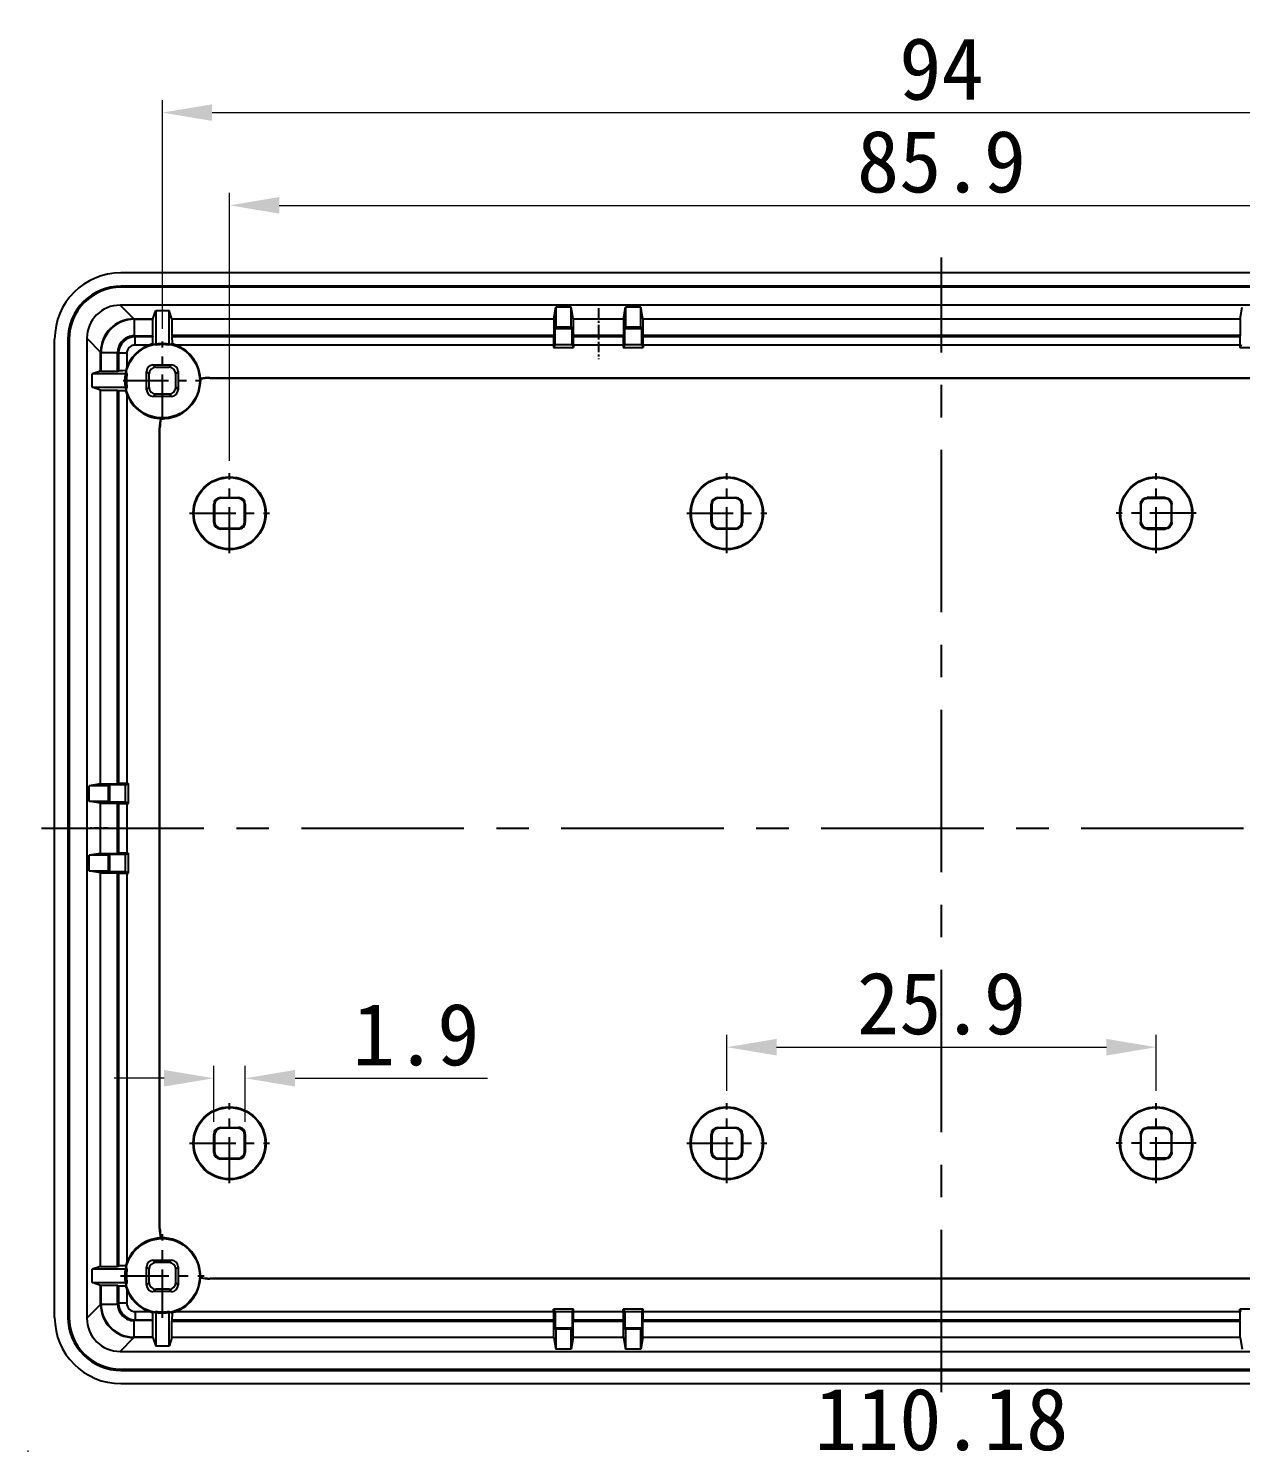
# Model space of a CAD drawing. Header units: millimetres. Extents: x 1860 to 2188, y -393 to -149.
# Drawn here: x 2049.2 to 2122.3, y -234.3 to -149 of the extents above; entities that cross this region are included whole.
import ezdxf

# ---------------------------------------------------------------- set-up
doc = ezdxf.new("R2010")
doc.units = ezdxf.units.MM
doc.linetypes.add('CENTER', pattern=[50.8, 31.75, -6.35, 6.35, -6.35])
doc.layers.add('dim', color=3, linetype='Continuous', lineweight=9)
doc.styles.add('宋体', font='SimSun.ttf')
doc.dimstyles.new('YanXiu', dxfattribs={"dimscale": 1.5, "dimtxt": 2.5, "dimasz": 2.2, "dimexe": 0.65, "dimexo": 0.65, "dimgap": 0.5, "dimtad": 1, "dimdsep": 46, "dimtxsty": '宋体', "dimcen": 0, "dimclrd": 3, "dimclre": 3, "dimclrt": 3, "dimazin": 2, "dimtfac": 1, "dimtofl": 0, "dimtmove": 0, "dimatfit": 3, "dimfxl": 1, "dimlwd": 5, "dimlwe": 5, "dimarcsym": 0})

# ---------------------------------------------------------------- blocks, each defined once
blk = doc.blocks.new('*D16')
at = {"layer": 'Defpoints', "color": 0}
for p in [(2062.268, -212.322), (2060.368, -215.694), (2062.268, -215.694)]:
    blk.add_point(p, dxfattribs=at)
at = {"layer": 'dim', "color": 3, "lineweight": 5}
for p, q in [((2060.368, -214.944), (2060.368, -211.572)), ((2062.268, -214.944), (2062.268, -211.572)), ((2057.368, -212.322), (2054.368, -212.322)), ((2065.268, -212.322), (2076.871, -212.322))]:
    blk.add_line(p, q, dxfattribs=at)
at = {"layer": 'dim', "color": 3}
for points in [[(2057.368, -211.822), (2057.368, -212.822), (2060.368, -212.322)], [(2065.268, -211.822), (2065.268, -212.822), (2062.268, -212.322)]]:
    blk.add_solid(points, dxfattribs=at)
at = {"layer": 'dim', "color": 3, "insert": (2072.569, -209.697), "char_height": 3.75, "attachment_point": 5, "style": '宋体'}
blk.add_mtext('1.9', dxfattribs=at)
blk = doc.blocks.new('*D15')
at = {"layer": 'Defpoints', "color": 0}
for p in [(2147.218, -159.671), (2061.318, -175.831), (2147.218, -175.831)]:
    blk.add_point(p, dxfattribs=at)
at = {"layer": 'dim', "color": 3, "lineweight": 5}
for p, q in [((2061.318, -175.081), (2061.318, -158.921)), ((2147.218, -175.081), (2147.218, -158.921)), ((2064.318, -159.671), (2144.218, -159.671))]:
    blk.add_line(p, q, dxfattribs=at)
at = {"layer": 'dim', "color": 3}
for points in [[(2064.318, -159.171), (2064.318, -160.171), (2061.318, -159.671)], [(2144.218, -159.171), (2144.218, -160.171), (2147.218, -159.671)]]:
    blk.add_solid(points, dxfattribs=at)
at = {"layer": 'dim', "color": 3, "insert": (2104.268, -157.046), "char_height": 3.75, "attachment_point": 5, "style": '宋体'}
blk.add_mtext('85.9', dxfattribs=at)
blk = doc.blocks.new('*D19')
at = {"layer": 'Defpoints', "color": 0}
for p in [(2151.268, -154.078), (2057.268, -167.879), (2151.268, -167.72)]:
    blk.add_point(p, dxfattribs=at)
at = {"layer": 'dim', "color": 3, "lineweight": 5}
for p, q in [((2057.268, -167.129), (2057.268, -153.328)), ((2151.268, -166.971), (2151.268, -153.328)), ((2060.268, -154.078), (2148.268, -154.078))]:
    blk.add_line(p, q, dxfattribs=at)
at = {"layer": 'dim', "color": 3}
for points in [[(2060.268, -153.578), (2060.268, -154.578), (2057.268, -154.078)], [(2148.268, -153.578), (2148.268, -154.578), (2151.268, -154.078)]]:
    blk.add_solid(points, dxfattribs=at)
at = {"layer": 'dim', "color": 3, "insert": (2104.268, -151.453), "char_height": 3.75, "attachment_point": 5, "style": '宋体'}
blk.add_mtext('94', dxfattribs=at)
blk = doc.blocks.new('*D22')
at = {"layer": 'Defpoints', "color": 0}
for p in [(2159.359, -235.533), (2049.177, -260.737), (2159.359, -260.737)]:
    blk.add_point(p, dxfattribs=at)
at = {"layer": 'dim', "color": 3, "lineweight": 5}
for p, q in [((2049.177, -259.987), (2049.177, -234.783)), ((2159.359, -259.987), (2159.359, -234.783)), ((2052.177, -235.533), (2156.359, -235.533))]:
    blk.add_line(p, q, dxfattribs=at)
at = {"layer": 'dim', "color": 3}
for points in [[(2052.177, -235.033), (2052.177, -236.033), (2049.177, -235.533)], [(2156.359, -235.033), (2156.359, -236.033), (2159.359, -235.533)]]:
    blk.add_solid(points, dxfattribs=at)
at = {"layer": 'dim', "color": 3, "insert": (2104.268, -232.908), "char_height": 3.75, "attachment_point": 5, "style": '宋体'}
blk.add_mtext('110.18', dxfattribs=at)
blk = doc.blocks.new('*D54')
at = {"layer": 'Defpoints', "color": 0}
for p in [(2117.218, -210.448), (2091.318, -213.831), (2117.218, -213.831)]:
    blk.add_point(p, dxfattribs=at)
at = {"layer": 'dim', "color": 3, "lineweight": 5}
for p, q in [((2091.318, -213.081), (2091.318, -209.698)), ((2117.218, -213.081), (2117.218, -209.698)), ((2094.318, -210.448), (2114.218, -210.448))]:
    blk.add_line(p, q, dxfattribs=at)
at = {"layer": 'dim', "color": 3}
for points in [[(2094.318, -209.948), (2094.318, -210.948), (2091.318, -210.448)], [(2114.218, -209.948), (2114.218, -210.948), (2117.218, -210.448)]]:
    blk.add_solid(points, dxfattribs=at)
at = {"layer": 'dim', "color": 3, "insert": (2104.268, -207.823), "char_height": 3.75, "attachment_point": 5, "style": '宋体'}
blk.add_mtext('25.9', dxfattribs=at)

msp = doc.modelspace()

# ---------------------------------------------------------------- linework, layer by layer
at = {"color": 1, "linetype": 'CENTER', "ltscale": 0.30868}
for p, q in [((2104.268, -231.262), (2104.268, -162.82)), ((2049.972, -197.244), (2159.199, -197.244))]:
    msp.add_line(p, q, dxfattribs=at)
at = {"color": 7, "linetype": 'Continuous'}
for p, q in [((2153.769, -163.744), (2054.766, -163.744)), ((2153.768, -164.544), (2054.768, -164.544)), ((2054.768, -164.544), (2054.768, -164.614)), ((2153.768, -164.614), (2054.768, -164.614)), ((2153.82, -165.692), (2054.715, -165.692)), ((2054.715, -165.692), (2055.543, -166.519)), ((2056.697, -166.519), (2056.868, -166.006)), ((2056.868, -166.006), (2057.668, -166.006)), ((2056.868, -166.006), (2056.868, -168.105)), ((2057.839, -166.519), (2057.668, -166.006)), ((2057.668, -168.105), (2057.668, -166.006)), ((2080.883, -166.519), (2080.999, -165.823)), ((2081.937, -165.823), (2080.999, -165.823)), ((2080.999, -165.823), (2080.999, -167.027)), ((2082.053, -166.519), (2081.937, -165.823)), ((2081.937, -167.027), (2081.937, -165.823)), ((2085.083, -166.519), (2085.199, -165.823)), ((2086.137, -165.823), (2085.199, -165.823)), ((2085.199, -165.823), (2085.199, -167.027)), ((2086.253, -166.519), (2086.137, -165.823)), ((2086.137, -167.027), (2086.137, -165.823)), ((2122.283, -166.519), (2122.399, -165.823)), ((2055.543, -166.519), (2056.697, -166.519)), ((2055.569, -166.545), (2056.697, -166.545)), ((2055.569, -166.545), (2055.569, -167.545)), ((2056.697, -166.519), (2056.697, -166.545)), ((2057.839, -166.519), (2080.883, -166.519)), ((2057.839, -166.519), (2057.839, -167.52)), ((2080.883, -166.519), (2080.883, -167.52)), ((2080.999, -167.027), (2080.955, -167.114)), ((2081.981, -167.114), (2080.955, -167.114)), ((2080.955, -168.07), (2080.955, -167.114)), ((2081.937, -167.027), (2080.999, -167.027)), ((2081.937, -167.027), (2081.981, -167.114)), ((2081.981, -168.07), (2081.981, -167.114)), ((2082.053, -166.519), (2085.083, -166.519)), ((2082.053, -166.519), (2082.053, -167.52)), ((2085.083, -166.519), (2085.083, -167.52)), ((2085.199, -167.027), (2085.155, -167.114)), ((2086.181, -167.114), (2085.155, -167.114)), ((2085.155, -168.07), (2085.155, -167.114)), ((2086.137, -167.027), (2085.199, -167.027)), ((2086.137, -167.027), (2086.181, -167.114)), ((2086.181, -168.07), (2086.181, -167.114)), ((2086.253, -166.519), (2122.283, -166.519)), ((2086.253, -166.519), (2086.253, -167.52)), ((2122.283, -166.519), (2122.283, -167.52)), ((2050.768, -226.745), (2050.768, -167.742)), ((2051.568, -167.744), (2051.638, -167.744)), ((2051.568, -167.744), (2051.568, -226.744)), ((2051.638, -167.744), (2051.638, -226.744)), ((2052.716, -167.691), (2053.543, -168.519)), ((2052.716, -167.691), (2052.716, -226.796)), ((2055.569, -167.545), (2056.688, -167.545)), ((2055.569, -167.545), (2055.62, -167.596)), ((2056.671, -167.596), (2055.62, -167.596)), ((2055.62, -168.096), (2055.62, -167.596)), ((2056.688, -167.545), (2056.671, -167.596)), ((2080.883, -167.52), (2057.839, -167.52)), ((2057.839, -167.52), (2057.864, -167.596)), ((2080.87, -167.596), (2057.864, -167.596)), ((2080.883, -167.52), (2080.87, -167.596)), ((2085.083, -167.52), (2082.053, -167.52)), ((2082.053, -167.52), (2082.066, -167.596)), ((2085.07, -167.596), (2082.066, -167.596)), ((2085.083, -167.52), (2085.07, -167.596)), ((2122.283, -167.52), (2086.253, -167.52)), ((2086.253, -167.52), (2086.266, -167.596)), ((2122.27, -167.596), (2086.266, -167.596)), ((2122.283, -167.52), (2122.27, -167.596)), ((2053.543, -169.673), (2053.543, -168.519)), ((2053.57, -168.545), (2054.569, -168.545)), ((2053.57, -169.673), (2053.57, -168.545)), ((2054.569, -168.545), (2054.62, -168.596)), ((2054.569, -169.664), (2054.569, -168.545)), ((2055.12, -168.596), (2054.62, -168.596)), ((2054.62, -168.596), (2054.62, -169.647)), ((2055.12, -168.596), (2055.12, -169.43)), ((2056.454, -168.096), (2055.62, -168.096)), ((2080.868, -168.096), (2058.081, -168.096)), ((2080.955, -168.07), (2080.868, -168.244)), ((2080.868, -168.096), (2080.868, -168.244)), ((2080.868, -168.244), (2082.068, -168.244)), ((2080.955, -168.07), (2081.981, -168.07)), ((2081.981, -168.07), (2082.068, -168.244)), ((2085.068, -168.096), (2082.068, -168.096)), ((2082.068, -168.096), (2082.068, -168.244)), ((2085.155, -168.07), (2085.068, -168.244)), ((2085.068, -168.096), (2085.068, -168.244)), ((2085.068, -168.244), (2086.268, -168.244)), ((2085.155, -168.07), (2086.181, -168.07)), ((2086.181, -168.07), (2086.268, -168.244)), ((2122.268, -168.096), (2086.268, -168.096)), ((2086.268, -168.096), (2086.268, -168.244)), ((2122.355, -168.07), (2122.268, -168.244)), ((2122.268, -168.096), (2122.268, -168.244)), ((2122.268, -168.244), (2123.468, -168.244)), ((2053.543, -169.673), (2053.03, -169.844)), ((2053.543, -169.673), (2053.57, -169.673)), ((2054.569, -169.664), (2054.62, -169.647)), ((2056.464, -169.84), (2056.318, -169.694)), ((2056.318, -170.794), (2056.318, -169.694)), ((2056.718, -169.294), (2057.818, -169.294)), ((2056.864, -169.44), (2056.718, -169.294)), ((2056.864, -169.44), (2057.671, -169.44)), ((2057.671, -169.44), (2057.818, -169.294)), ((2058.071, -169.84), (2058.218, -169.694)), ((2058.218, -169.694), (2058.218, -170.794)), ((2055.129, -169.844), (2053.03, -169.844)), ((2053.03, -170.644), (2053.03, -169.844)), ((2056.464, -170.647), (2056.464, -169.84)), ((2058.071, -170.647), (2058.071, -169.84)), ((2060.12, -170.07), (2148.416, -170.07)), ((2060.12, -170.096), (2060.12, -170.07)), ((2060.12, -170.096), (2148.416, -170.096)), ((2053.03, -170.644), (2055.129, -170.644)), ((2053.543, -170.815), (2053.03, -170.644)), ((2053.543, -170.815), (2054.544, -170.815)), ((2053.543, -194.559), (2053.543, -170.815)), ((2054.544, -170.815), (2054.62, -170.84)), ((2054.544, -170.815), (2054.544, -194.559)), ((2054.62, -170.84), (2054.62, -194.546)), ((2055.12, -171.057), (2055.12, -194.544)), ((2056.464, -170.647), (2056.318, -170.794)), ((2056.864, -171.047), (2056.718, -171.194)), ((2057.818, -171.194), (2056.718, -171.194)), ((2056.864, -171.047), (2057.671, -171.047)), ((2057.818, -171.194), (2057.671, -171.047)), ((2058.218, -170.794), (2058.071, -170.647)), ((2057.12, -173.096), (2057.094, -173.096)), ((2057.094, -221.391), (2057.094, -173.096)), ((2057.12, -221.391), (2057.12, -173.096)), ((2060.768, -177.294), (2061.868, -177.294)), ((2060.768, -177.294), (2060.814, -177.34)), ((2061.822, -177.34), (2060.814, -177.34)), ((2061.868, -177.294), (2061.822, -177.34)), ((2090.768, -177.294), (2091.868, -177.294)), ((2090.814, -177.34), (2090.768, -177.294)), ((2091.822, -177.34), (2090.814, -177.34)), ((2091.868, -177.294), (2091.822, -177.34)), ((2116.668, -177.294), (2116.714, -177.34)), ((2117.768, -177.294), (2116.668, -177.294)), ((2116.714, -177.34), (2117.722, -177.34)), ((2117.722, -177.34), (2117.768, -177.294)), ((2060.368, -177.694), (2060.414, -177.74)), ((2060.368, -178.794), (2060.368, -177.694)), ((2060.414, -177.74), (2060.414, -178.747)), ((2062.268, -177.694), (2062.222, -177.74)), ((2062.222, -178.747), (2062.222, -177.74)), ((2062.268, -177.694), (2062.268, -178.794)), ((2090.414, -177.74), (2090.368, -177.694)), ((2090.368, -178.794), (2090.368, -177.694)), ((2090.414, -177.74), (2090.414, -178.747)), ((2092.268, -177.694), (2092.222, -177.74)), ((2092.222, -178.747), (2092.222, -177.74)), ((2092.268, -177.694), (2092.268, -178.794)), ((2116.268, -177.694), (2116.314, -177.74)), ((2116.268, -177.694), (2116.268, -178.794)), ((2116.314, -178.747), (2116.314, -177.74)), ((2118.122, -177.74), (2118.168, -177.694)), ((2118.122, -177.74), (2118.122, -178.747)), ((2118.168, -178.794), (2118.168, -177.694)), ((2060.368, -178.794), (2060.414, -178.747)), ((2060.768, -179.194), (2060.814, -179.147)), ((2060.814, -179.147), (2061.822, -179.147)), ((2061.822, -179.147), (2061.868, -179.194)), ((2062.222, -178.747), (2062.268, -178.794)), ((2090.368, -178.794), (2090.414, -178.747)), ((2090.768, -179.194), (2090.814, -179.147)), ((2090.814, -179.147), (2091.822, -179.147)), ((2091.868, -179.194), (2091.822, -179.147)), ((2092.268, -178.794), (2092.222, -178.747)), ((2116.268, -178.794), (2116.314, -178.747)), ((2116.668, -179.194), (2116.714, -179.147)), ((2117.722, -179.147), (2116.714, -179.147)), ((2117.768, -179.194), (2117.722, -179.147)), ((2118.168, -178.794), (2118.122, -178.747)), ((2061.868, -179.194), (2060.768, -179.194)), ((2091.868, -179.194), (2090.768, -179.194)), ((2116.668, -179.194), (2117.768, -179.194)), ((2053.543, -194.559), (2052.847, -194.675)), ((2053.999, -194.675), (2052.847, -194.675)), ((2052.847, -195.613), (2052.847, -194.675)), ((2053.543, -194.559), (2054.544, -194.559)), ((2053.999, -194.675), (2054.086, -194.631)), ((2053.999, -194.675), (2053.999, -195.613)), ((2055.042, -194.631), (2054.086, -194.631)), ((2054.086, -194.631), (2054.086, -195.656)), ((2054.544, -194.559), (2054.62, -194.546)), ((2055.042, -194.631), (2055.216, -194.544)), ((2055.042, -195.656), (2055.042, -194.631)), ((2055.12, -194.544), (2055.216, -194.544)), ((2055.216, -195.744), (2055.216, -194.544)), ((2052.847, -195.613), (2053.999, -195.613)), ((2053.543, -195.729), (2052.847, -195.613)), ((2053.543, -195.729), (2054.544, -195.729)), ((2053.543, -198.759), (2053.543, -195.729)), ((2053.999, -195.613), (2054.086, -195.656)), ((2054.086, -195.656), (2055.042, -195.656)), ((2054.544, -195.729), (2054.62, -195.742)), ((2054.544, -195.729), (2054.544, -198.759)), ((2054.62, -195.742), (2054.62, -198.746)), ((2055.042, -195.656), (2055.216, -195.744)), ((2055.12, -195.744), (2055.216, -195.744)), ((2055.12, -195.744), (2055.12, -198.744)), ((2053.543, -198.759), (2052.847, -198.875)), ((2053.543, -198.759), (2054.544, -198.759)), ((2054.544, -198.759), (2054.62, -198.746)), ((2055.042, -198.831), (2055.216, -198.744)), ((2055.12, -198.744), (2055.216, -198.744)), ((2055.216, -199.944), (2055.216, -198.744)), ((2053.999, -198.875), (2052.847, -198.875)), ((2052.847, -199.813), (2052.847, -198.875)), ((2053.999, -198.875), (2054.086, -198.831)), ((2053.999, -198.875), (2053.999, -199.813)), ((2055.042, -198.831), (2054.086, -198.831)), ((2054.086, -198.831), (2054.086, -199.856)), ((2055.042, -199.856), (2055.042, -198.831)), ((2052.847, -199.813), (2053.999, -199.813)), ((2053.543, -199.929), (2052.847, -199.813)), ((2053.543, -199.929), (2054.544, -199.929)), ((2053.543, -223.673), (2053.543, -199.929)), ((2053.999, -199.813), (2054.086, -199.856)), ((2054.086, -199.856), (2055.042, -199.856)), ((2054.544, -199.929), (2054.62, -199.942)), ((2054.544, -199.929), (2054.544, -223.673)), ((2054.62, -199.942), (2054.62, -223.647)), ((2055.042, -199.856), (2055.216, -199.944)), ((2055.12, -199.944), (2055.216, -199.944)), ((2055.12, -199.944), (2055.12, -223.43)), ((2060.368, -215.694), (2060.414, -215.74)), ((2060.368, -216.794), (2060.368, -215.694)), ((2060.414, -215.74), (2060.414, -216.747)), ((2060.768, -215.294), (2061.868, -215.294)), ((2060.768, -215.294), (2060.814, -215.34)), ((2061.822, -215.34), (2060.814, -215.34)), ((2061.822, -215.34), (2061.868, -215.294)), ((2062.222, -215.74), (2062.268, -215.694)), ((2062.222, -216.747), (2062.222, -215.74)), ((2062.268, -215.694), (2062.268, -216.794)), ((2090.368, -216.794), (2090.368, -215.694)), ((2090.368, -215.694), (2090.414, -215.74)), ((2090.414, -215.74), (2090.414, -216.747)), ((2090.768, -215.294), (2090.814, -215.34)), ((2090.768, -215.294), (2091.868, -215.294)), ((2091.822, -215.34), (2090.814, -215.34)), ((2091.868, -215.294), (2091.822, -215.34)), ((2092.268, -215.694), (2092.222, -215.74)), ((2092.222, -216.747), (2092.222, -215.74)), ((2092.268, -215.694), (2092.268, -216.794)), ((2116.268, -215.694), (2116.268, -216.794)), ((2116.268, -215.694), (2116.314, -215.74)), ((2116.314, -216.747), (2116.314, -215.74)), ((2117.768, -215.294), (2116.668, -215.294)), ((2116.668, -215.294), (2116.714, -215.34)), ((2116.714, -215.34), (2117.722, -215.34)), ((2117.768, -215.294), (2117.722, -215.34)), ((2118.168, -215.694), (2118.122, -215.74)), ((2118.122, -215.74), (2118.122, -216.747)), ((2118.168, -216.794), (2118.168, -215.694)), ((2060.368, -216.794), (2060.414, -216.747)), ((2060.768, -217.194), (2060.814, -217.147)), ((2061.868, -217.194), (2060.768, -217.194)), ((2060.814, -217.147), (2061.822, -217.147)), ((2061.868, -217.194), (2061.822, -217.147)), ((2062.268, -216.794), (2062.222, -216.747)), ((2090.414, -216.747), (2090.368, -216.794)), ((2090.814, -217.147), (2090.768, -217.194)), ((2091.868, -217.194), (2090.768, -217.194)), ((2090.814, -217.147), (2091.822, -217.147)), ((2091.868, -217.194), (2091.822, -217.147)), ((2092.268, -216.794), (2092.222, -216.747)), ((2116.268, -216.794), (2116.314, -216.747)), ((2116.668, -217.194), (2116.714, -217.147)), ((2116.668, -217.194), (2117.768, -217.194)), ((2117.722, -217.147), (2116.714, -217.147)), ((2117.722, -217.147), (2117.768, -217.194)), ((2118.122, -216.747), (2118.168, -216.794)), ((2057.12, -221.391), (2057.094, -221.391)), ((2056.718, -223.294), (2057.818, -223.294)), ((2056.864, -223.44), (2056.718, -223.294)), ((2057.671, -223.44), (2056.864, -223.44)), ((2057.818, -223.294), (2057.671, -223.44)), ((2053.543, -223.673), (2053.03, -223.844)), ((2055.129, -223.844), (2053.03, -223.844)), ((2053.03, -224.644), (2053.03, -223.844)), ((2053.543, -223.673), (2054.544, -223.673)), ((2054.544, -223.673), (2054.62, -223.647)), ((2056.318, -224.794), (2056.318, -223.694)), ((2056.464, -223.84), (2056.318, -223.694)), ((2056.464, -224.647), (2056.464, -223.84)), ((2058.218, -223.694), (2058.071, -223.84)), ((2058.071, -224.647), (2058.071, -223.84)), ((2058.218, -223.694), (2058.218, -224.794)), ((2053.03, -224.644), (2055.129, -224.644)), ((2053.543, -224.815), (2053.03, -224.644)), ((2053.543, -224.815), (2053.57, -224.815)), ((2053.543, -225.969), (2053.543, -224.815)), ((2053.57, -225.943), (2053.57, -224.815)), ((2054.569, -224.823), (2054.62, -224.84)), ((2054.569, -225.943), (2054.569, -224.823)), ((2054.62, -224.84), (2054.62, -225.891)), ((2055.12, -225.057), (2055.12, -225.892)), ((2056.464, -224.647), (2056.318, -224.794)), ((2056.864, -225.047), (2056.718, -225.194)), ((2057.818, -225.194), (2056.718, -225.194)), ((2057.671, -225.047), (2056.864, -225.047)), ((2057.671, -225.047), (2057.818, -225.194)), ((2058.071, -224.647), (2058.218, -224.794)), ((2148.416, -224.391), (2060.12, -224.391)), ((2060.12, -224.391), (2060.12, -224.418)), ((2148.416, -224.418), (2060.12, -224.418)), ((2052.716, -226.796), (2053.543, -225.969)), ((2053.57, -225.943), (2054.569, -225.943)), ((2054.569, -225.943), (2054.62, -225.891)), ((2055.12, -225.892), (2054.62, -225.892)), ((2051.568, -226.744), (2051.638, -226.744)), ((2055.569, -226.942), (2055.62, -226.891)), ((2055.62, -226.391), (2056.454, -226.391)), ((2055.62, -226.391), (2055.62, -226.891)), ((2055.62, -226.891), (2056.671, -226.891)), ((2056.688, -226.942), (2056.671, -226.891)), ((2056.868, -226.383), (2056.868, -228.481)), ((2057.668, -228.481), (2057.668, -226.383)), ((2057.839, -226.968), (2057.864, -226.891)), ((2057.864, -226.891), (2080.87, -226.891)), ((2058.081, -226.391), (2080.868, -226.391)), ((2080.868, -226.391), (2080.868, -226.243)), ((2082.068, -226.243), (2080.868, -226.243)), ((2080.955, -226.418), (2080.868, -226.243)), ((2080.883, -226.968), (2080.87, -226.891)), ((2080.955, -226.418), (2080.955, -227.373)), ((2081.981, -226.418), (2080.955, -226.418)), ((2081.981, -226.418), (2082.068, -226.243)), ((2081.981, -226.418), (2081.981, -227.373)), ((2082.053, -226.968), (2082.066, -226.891)), ((2082.066, -226.891), (2085.07, -226.891)), ((2082.068, -226.391), (2082.068, -226.243)), ((2082.068, -226.391), (2085.068, -226.391)), ((2085.068, -226.391), (2085.068, -226.243)), ((2085.155, -226.418), (2085.068, -226.243)), ((2086.268, -226.243), (2085.068, -226.243)), ((2085.083, -226.968), (2085.07, -226.891)), ((2085.155, -226.418), (2085.155, -227.373)), ((2086.181, -226.418), (2085.155, -226.418)), ((2086.181, -226.418), (2086.268, -226.243)), ((2086.181, -226.418), (2086.181, -227.373)), ((2086.253, -226.968), (2086.266, -226.891)), ((2086.266, -226.891), (2122.27, -226.891)), ((2086.268, -226.391), (2086.268, -226.243)), ((2086.268, -226.391), (2122.268, -226.391)), ((2122.268, -226.391), (2122.268, -226.243)), ((2122.355, -226.418), (2122.268, -226.243)), ((2123.468, -226.243), (2122.268, -226.243)), ((2122.283, -226.968), (2122.27, -226.891)), ((2056.688, -226.942), (2055.569, -226.942)), ((2055.569, -227.942), (2055.569, -226.942)), ((2057.839, -226.968), (2080.883, -226.968)), ((2057.839, -227.968), (2057.839, -226.968)), ((2080.883, -227.968), (2080.883, -226.968)), ((2080.955, -227.373), (2081.981, -227.373)), ((2080.999, -227.46), (2080.955, -227.373)), ((2080.999, -227.46), (2080.999, -228.664)), ((2081.937, -227.46), (2080.999, -227.46)), ((2081.937, -227.46), (2081.981, -227.373)), ((2081.937, -228.664), (2081.937, -227.46)), ((2082.053, -227.968), (2082.053, -226.968)), ((2082.053, -226.968), (2085.083, -226.968)), ((2085.083, -227.968), (2085.083, -226.968)), ((2085.199, -227.46), (2085.155, -227.373)), ((2085.155, -227.373), (2086.181, -227.373)), ((2085.199, -227.46), (2085.199, -228.664)), ((2086.137, -227.46), (2085.199, -227.46)), ((2086.137, -227.46), (2086.181, -227.373)), ((2086.137, -228.664), (2086.137, -227.46)), ((2086.253, -227.968), (2086.253, -226.968)), ((2086.253, -226.968), (2122.283, -226.968)), ((2122.283, -227.968), (2122.283, -226.968)), ((2054.715, -228.795), (2055.543, -227.968)), ((2056.697, -227.968), (2055.543, -227.968)), ((2056.697, -227.942), (2055.569, -227.942)), ((2056.697, -227.968), (2056.697, -227.942)), ((2056.697, -227.968), (2056.868, -228.481)), ((2057.668, -228.481), (2056.868, -228.481)), ((2057.839, -227.968), (2057.668, -228.481)), ((2080.883, -227.968), (2057.839, -227.968)), ((2080.883, -227.968), (2080.999, -228.664)), ((2082.053, -227.968), (2081.937, -228.664)), ((2085.083, -227.968), (2082.053, -227.968)), ((2085.083, -227.968), (2085.199, -228.664)), ((2086.253, -227.968), (2086.137, -228.664)), ((2122.283, -227.968), (2086.253, -227.968)), ((2122.283, -227.968), (2122.399, -228.664)), ((2054.715, -228.795), (2153.82, -228.795)), ((2081.937, -228.664), (2080.999, -228.664)), ((2086.137, -228.664), (2085.199, -228.664)), ((2054.768, -229.873), (2153.768, -229.873)), ((2054.768, -229.943), (2054.768, -229.873)), ((2054.768, -229.943), (2153.768, -229.943)), ((2153.769, -230.744), (2054.766, -230.744))]:
    msp.add_line(p, q, dxfattribs=at)
at = {"color": 1, "linetype": 'CENTER', "ltscale": 0.02}
msp.add_line((2083.568, -165.868), (2083.568, -168.957), dxfattribs=at)
at = {"color": 1, "linetype": 'CENTER', "ltscale": 0.086}
for p, q in [((2057.268, -172.609), (2057.268, -167.879)), ((2054.903, -170.244), (2059.633, -170.244))]:
    msp.add_line(p, q, dxfattribs=at)
at = {"color": 1, "linetype": 'CENTER', "ltscale": 0.087745}
for p, q in [((2061.318, -180.657), (2061.318, -175.831)), ((2091.318, -180.657), (2091.318, -175.831)), ((2117.218, -180.657), (2117.218, -175.831)), ((2058.905, -178.244), (2063.731, -178.244)), ((2088.905, -178.244), (2093.731, -178.244)), ((2119.631, -178.244), (2114.805, -178.244)), ((2061.318, -218.657), (2061.318, -213.831)), ((2091.318, -218.657), (2091.318, -213.831)), ((2117.218, -218.657), (2117.218, -213.831)), ((2058.905, -216.244), (2063.731, -216.244)), ((2088.905, -216.244), (2093.731, -216.244)), ((2119.631, -216.244), (2114.805, -216.244))]:
    msp.add_line(p, q, dxfattribs=at)
at = {"color": 1, "linetype": 'CENTER', "ltscale": 0.009214}
msp.add_line((2053.999, -197.244), (2052.847, -197.244), dxfattribs=at)
at = {"color": 1, "linetype": 'CENTER', "ltscale": 0.09176}
for p, q in [((2057.268, -226.767), (2057.268, -221.72)), ((2054.744, -224.244), (2059.791, -224.244))]:
    msp.add_line(p, q, dxfattribs=at)
at = {"color": 7, "linetype": 'Continuous'}
for centre, radius in [((2057.268, -170.244), 2.25), ((2061.318, -178.244), 2.194), ((2061.318, -178.244), 2.15), ((2091.318, -178.244), 2.194), ((2091.318, -178.244), 2.15), ((2117.218, -178.244), 2.194), ((2117.218, -178.244), 2.15), ((2061.318, -216.244), 2.194), ((2061.318, -216.244), 2.15), ((2091.318, -216.244), 2.194), ((2091.318, -216.244), 2.15), ((2117.218, -216.244), 2.194), ((2117.218, -216.244), 2.15), ((2057.268, -224.244), 2.25)]:
    msp.add_circle(centre, radius, dxfattribs=at)
for centre, radius, start, end in [((2054.768, -167.743), 3.199, 89.99511, 180.00489), ((2054.768, -167.743), 3.129, 89.995, 180.005), ((2055.569, -168.545), 1.999, 89.99398, 180.00679), ((2055.568, -168.544), 0.999, 89.93746, 180.06288), ((2055.62, -168.596), 1, 90.01373, 179.98038), ((2057.266, -170.239), 2.292, 105.15, 164.84938), ((2057.269, -170.24), 2.292, 3.0428, 74.84938), ((2055.62, -168.596), 0.5, 89.9931, 180.0069), ((2057.268, -170.244), 2.176, 79.40834, 100.59166), ((2057.268, -170.244), 2.176, 169.40834, 190.59166), ((2057.268, -170.244), 2.294, 267.6269, 2.3731), ((2060.12, -173.096), 3, 90, 100.76257), ((2057.193, -170.017), 2.371, 356.80886, 357.46037), ((2060.12, -173.096), 3.026, 90, 100.64232), ((2057.263, -170.245), 2.292, 195.15, 266.9572), ((2060.12, -173.096), 3.026, 169.35768, 180), ((2060.12, -173.096), 3, 169.23743, 180), ((2057.041, -170.169), 2.371, 272.53963, 273.19114), ((2061.868, -178.794), 0.4, 269.9991, 0.0009), ((2061.868, -215.694), 0.4, 359.9991, 90.0009), ((2060.12, -221.391), 3.026, 180, 190.64232), ((2060.12, -221.391), 3, 180, 190.76257), ((2057.264, -224.242), 2.292, 93.0428, 164.84938), ((2057.041, -224.319), 2.371, 86.80886, 87.46037), ((2057.268, -224.244), 2.294, 357.6269, 92.3731), ((2057.268, -224.244), 2.176, 169.40834, 190.59166), ((2057.269, -224.248), 2.292, 285.15, 356.9572), ((2057.193, -224.471), 2.371, 2.53963, 3.19114), ((2060.12, -221.391), 3, 259.23743, 270), ((2060.12, -221.391), 3.026, 259.35768, 270), ((2057.263, -224.245), 2.292, 195.15, 254.84938), ((2055.569, -225.943), 1.999, 179.994, 270.00684), ((2055.568, -225.944), 0.999, 179.93746, 270.06288), ((2055.62, -225.891), 1, 180.01373, 269.98038), ((2055.62, -225.892), 0.5, 179.9931, 270.0069), ((2054.768, -226.744), 3.199, 179.99509, 270.00491), ((2054.768, -226.744), 3.129, 179.99499, 270.00501), ((2057.268, -224.244), 2.176, 259.40834, 280.59166)]:
    msp.add_arc(centre, radius, start, end, dxfattribs=at)
for centre, major_axis, ratio, start_param, end_param in [((2054.769, -167.745), (2.83, -2.83), 0.999315, 2.356537, 3.926648), ((2054.717, -167.693), (-1.415, 1.415), 0.999315, -0.785056, 0.785056), ((2055.544, -168.52), (-1.415, 1.415), 0.999315, -0.785056, 0.785056), ((2056.688, -166.545), (0, 1), 0.008727, -3.115413, -1.570796), ((2056.671, -168.096), (0, 0.5), 0.008727, 0.02618, 1.432595), ((2055.453, -170.244), (3.025, 0), 0.800007, 1.084031, 1.157713), ((2059.083, -170.244), (3.025, 0), 0.800007, 1.983879, 2.057561), ((2057.864, -168.096), (0, 0.5), 0.008727, -1.432595, -0.02618), ((2080.87, -168.096), (0, 0.5), 0.004363, 0.02618, 1.570796), ((2082.066, -168.096), (0, 0.5), 0.004363, -1.570796, -0.02618), ((2085.07, -168.096), (0, 0.5), 0.004363, 0.02618, 1.570796), ((2086.266, -168.096), (0, 0.5), 0.004363, -1.570796, -0.02618), ((2122.27, -168.096), (0, 0.5), 0.004363, 0.02618, 1.570796), ((2053.57, -169.664), (1, 0), 0.008727, -1.570796, -0.02618), ((2055.12, -169.647), (0.5, 0), 0.008727, 1.708997, 3.115413), ((2057.268, -168.429), (0, 3.025), 0.800007, -4.299306, -4.225624), ((2056.718, -169.694), (0.283, -0.283), 0.999973, 2.356208, 3.926977), ((2056.864, -169.84), (0.283, -0.283), 0.999973, 2.356208, 3.926977), ((2057.671, -169.84), (-0.283, -0.283), 0.999973, 2.356208, 3.926977), ((2057.818, -169.694), (0.283, 0.283), 0.999973, -0.785384, 0.785384), ((2055.12, -170.84), (0.5, 0), 0.008727, -3.115413, -1.708997), ((2057.268, -172.059), (0, 3.025), 0.800007, 1.084031, 1.157713), ((2056.718, -170.794), (0.283, 0.283), 0.999973, 2.356208, 3.926977), ((2056.864, -170.647), (0.283, 0.283), 0.999973, 2.356208, 3.926977), ((2057.671, -170.647), (0.283, -0.283), 0.999973, -0.785384, 0.785384), ((2057.818, -170.794), (0.283, -0.283), 0.999973, -0.785384, 0.785384), ((2060.768, -177.694), (-0.283, 0.283), 0.999924, -0.78536, 0.78536), ((2060.814, -177.74), (0.283, -0.283), 0.999924, 2.356233, 3.926953), ((2061.822, -177.74), (-0.283, -0.283), 0.999924, 2.356233, 3.926953), ((2061.868, -177.694), (0.283, 0.283), 0.999924, -0.78536, 0.78536), ((2090.768, -177.694), (-0.283, 0.283), 0.999924, -0.78536, 0.78536), ((2090.814, -177.74), (-0.283, 0.283), 0.999924, -0.78536, 0.78536), ((2091.822, -177.74), (-0.283, -0.283), 0.999924, 2.356233, 3.926953), ((2091.868, -177.694), (0.283, 0.283), 0.999924, -0.78536, 0.78536), ((2060.768, -178.794), (0.283, 0.283), 0.999924, -3.926953, -2.356233), ((2060.814, -178.747), (0.283, 0.283), 0.999924, 2.356233, 3.926953), ((2061.822, -178.747), (0.283, -0.283), 0.999924, -0.78536, 0.78536), ((2090.768, -178.794), (0.283, 0.283), 0.999924, 2.356233, 3.926953), ((2090.814, -178.747), (0.283, 0.283), 0.999924, 2.356233, 3.926953), ((2091.822, -178.747), (-0.283, 0.283), 0.999924, 2.356233, 3.926953), ((2091.868, -178.794), (0.283, -0.283), 0.999924, -0.78536, 0.78536), ((2055.12, -194.546), (0.5, 0), 0.004363, 1.570796, 3.115413), ((2055.12, -195.742), (0.5, 0), 0.004363, -3.115413, -1.570796), ((2055.12, -198.746), (0.5, 0), 0.004363, 1.570796, 3.115413), ((2055.12, -199.942), (0.5, 0), 0.004363, -3.115413, -1.570796), ((2060.768, -215.694), (-0.283, 0.283), 0.999924, -0.78536, 0.78536), ((2060.814, -215.74), (0.283, -0.283), 0.999924, 2.356233, 3.926953), ((2061.822, -215.74), (0.283, 0.283), 0.999924, -0.78536, 0.78536), ((2090.768, -215.694), (-0.283, 0.283), 0.999924, -0.78536, 0.78536), ((2090.814, -215.74), (0.283, -0.283), 0.999924, 2.356233, 3.926953), ((2091.822, -215.74), (-0.283, -0.283), 0.999924, 2.356233, 3.926953), ((2091.868, -215.694), (0.283, 0.283), 0.999924, -0.78536, 0.78536), ((2060.768, -216.794), (0.283, 0.283), 0.999924, -3.926953, -2.356233), ((2060.814, -216.747), (0.283, 0.283), 0.999924, 2.356233, 3.926953), ((2061.822, -216.747), (-0.283, 0.283), 0.999924, 2.356233, 3.926953), ((2061.868, -216.794), (-0.283, 0.283), 0.999924, -3.926953, -2.356233), ((2090.768, -216.794), (0.283, 0.283), 0.999924, -3.926953, -2.356233), ((2090.814, -216.747), (-0.283, -0.283), 0.999924, -0.78536, 0.78536), ((2091.822, -216.747), (-0.283, 0.283), 0.999924, 2.356233, 3.926953), ((2091.868, -216.794), (-0.283, 0.283), 0.999924, -3.926953, -2.356233), ((2056.718, -223.694), (0.283, -0.283), 0.999973, 2.356208, 3.926977), ((2056.864, -223.84), (0.283, -0.283), 0.999973, 2.356208, 3.926977), ((2057.671, -223.84), (0.283, 0.283), 0.999973, -0.785384, 0.785384), ((2057.818, -223.694), (0.283, 0.283), 0.999973, -0.785384, 0.785384), ((2055.12, -223.647), (0.5, 0), 0.008727, 1.708997, 3.115413), ((2057.268, -222.429), (0, 3.025), 0.800007, -4.299306, -4.225624), ((2053.57, -224.823), (1, 0), 0.008727, 0.02618, 1.570796), ((2055.12, -224.84), (0.5, 0), 0.008727, -3.115413, -1.708997), ((2057.268, -226.059), (0, 3.025), 0.800007, 1.084031, 1.157713), ((2056.718, -224.794), (0.283, 0.283), 0.999973, 2.356208, 3.926977), ((2056.864, -224.647), (0.283, 0.283), 0.999973, 2.356208, 3.926977), ((2057.671, -224.647), (-0.283, 0.283), 0.999973, 2.356208, 3.926977), ((2057.818, -224.794), (0.283, -0.283), 0.999973, -0.785384, 0.785384), ((2055.544, -225.967), (1.415, 1.415), 0.999315, 2.356537, 3.926648), ((2054.769, -226.742), (2.83, 2.83), 0.999315, 2.356537, 3.926648), ((2054.717, -226.795), (1.415, 1.415), 0.999315, 2.356537, 3.926648), ((2055.453, -224.244), (3.025, 0), 0.800007, -1.157713, -1.084031), ((2056.671, -226.391), (0, 0.5), 0.008727, -4.574188, -3.167773), ((2059.083, -224.244), (3.025, 0), 0.800007, -2.057561, -1.983879), ((2057.864, -226.391), (0, 0.5), 0.008727, -3.115413, -1.708997), ((2080.87, -226.391), (0, 0.5), 0.004363, -4.712389, -3.167773), ((2082.066, -226.391), (0, 0.5), 0.004363, -3.115413, -1.570796), ((2085.07, -226.391), (0, 0.5), 0.004363, -4.712389, -3.167773), ((2086.266, -226.391), (0, 0.5), 0.004363, -3.115413, -1.570796), ((2122.27, -226.391), (0, 0.5), 0.004363, -4.712389, -3.167773), ((2056.688, -227.942), (0, 1), 0.008727, -1.570796, -0.02618)]:
    msp.add_ellipse(centre, major_axis=major_axis, ratio=ratio, start_param=start_param, end_param=end_param, dxfattribs=at)
at = {"color": 7, "linetype": 'Continuous', "extrusion": (0, 0, -1)}
for centre, major_axis, start_param, end_param in [((2116.668, -177.694), (-0.283, 0.283), -0.78536, 0.78536), ((2116.714, -177.74), (0.283, -0.283), 2.356233, 3.926953), ((2117.722, -177.74), (0.283, 0.283), -0.78536, 0.78536), ((2117.768, -177.694), (0.283, 0.283), -0.78536, 0.78536), ((2116.668, -178.794), (-0.283, -0.283), -0.78536, 0.78536), ((2116.714, -178.747), (0.283, 0.283), 2.356233, 3.926953), ((2117.722, -178.747), (-0.283, 0.283), 2.356233, 3.926953), ((2117.768, -178.794), (-0.283, 0.283), 2.356233, 3.926953), ((2116.668, -215.694), (-0.283, 0.283), -0.78536, 0.78536), ((2116.714, -215.74), (0.283, -0.283), 2.356233, 3.926953), ((2117.722, -215.74), (-0.283, -0.283), 2.356233, 3.926953), ((2117.768, -215.694), (0.283, 0.283), -0.78536, 0.78536), ((2116.668, -216.794), (0.283, 0.283), -3.926953, -2.356233), ((2116.714, -216.747), (0.283, 0.283), 2.356233, 3.926953), ((2117.722, -216.747), (0.283, -0.283), -0.78536, 0.78536), ((2117.768, -216.794), (-0.283, 0.283), -3.926953, -2.356233)]:
    msp.add_ellipse(centre, major_axis=major_axis, ratio=0.999924, start_param=start_param, end_param=end_param, dxfattribs=at)

# ---------------------------------------------------------------- dimensions: what is measured, and where the dimension line sits
at = {"layer": 'dim'}
for base, p1, p2, picture, middle in [((2151.268, -154.078), (2057.268, -167.879), (2151.268, -167.72), '*D19', (2104.268, -151.453)), ((2147.218, -159.671), (2061.318, -175.831), (2147.218, -175.831), '*D15', (2104.268, -157.046)), ((2117.218, -210.448), (2091.318, -213.831), (2117.218, -213.831), '*D54', (2104.268, -207.823)), ((2062.268, -212.322), (2060.368, -215.694), (2062.268, -215.694), '*D16', (2072.569, -209.697)), ((2159.359, -235.533), (2049.177, -260.737), (2159.359, -260.737), '*D22', (2104.268, -232.908))]:
    dim = msp.add_linear_dim(base=base, p1=p1, p2=p2, dimstyle='YanXiu', override={"dimasz": 2, "dimexe": 0.49975, "dimexo": 0.49975, "dimgap": 0.49975}, dxfattribs=at)
    dim.commit()
    dim.dimension.update_dxf_attribs({"geometry": picture, "text_midpoint": middle})

doc.saveas('drawing.dxf')
